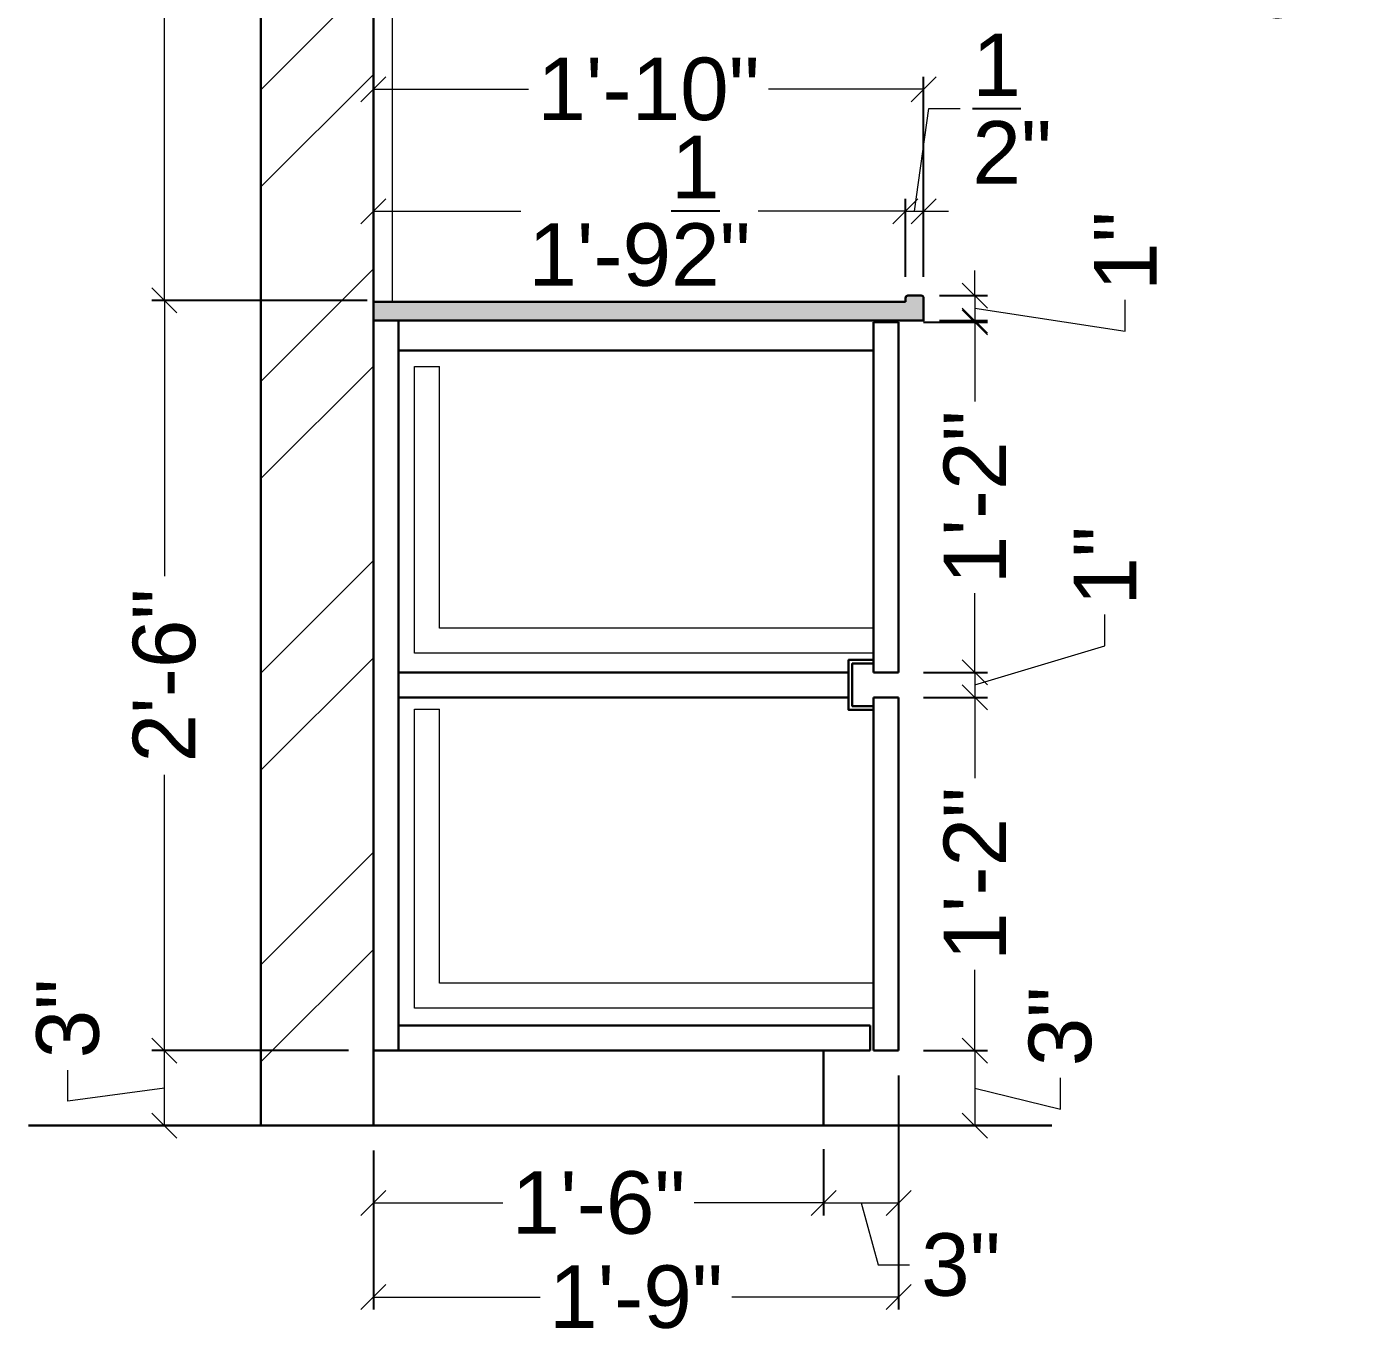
# Model space of a CAD drawing. Header units: millimetres. Extents: x 56222 to 3066687, y -650199 to -121287.
# Drawn here: x 135300.3 to 135354.1, y -184706.4 to -184653.9 of the extents above; entities that cross this region are included whole.
import ezdxf
from ezdxf import colors
from ezdxf.entities.mleader import LeaderData, LeaderLine
from ezdxf.math import Vec2, Vec3

# ---------------------------------------------------------------- set-up
doc = ezdxf.new("R2010")
doc.units = ezdxf.units.MM
doc.header["$MEASUREMENT"] = 0
doc.header["$PDMODE"] = 35
doc.linetypes.add('DASHED', pattern=[0.75, 0.5, -0.25])
doc.layers.get('Defpoints').update_dxf_attribs({"color": 220})
for name, color, linetype, lineweight in [('COLUMN', 1, 'Continuous', 30), ('dim05', 1, 'Continuous', 13), ('FURNITURE', 32, 'Continuous', 9), ('furniture dimensions', 1, 'DASHED', 0), ('hatch-wall', 8, 'Continuous', 9), ('Text', 7, 'Continuous', 15), ('wall', 7, 'Continuous', 30), ('XX~SLAB ( BEAM )~ ( DIM )', 7, 'Continuous', 9)]:
    doc.layers.add(name, color=color, linetype=linetype, lineweight=lineweight)
doc.styles.add('Arial', font='arial.ttf')
doc.styles.get("Standard").update_dxf_attribs({"font": 'arial.ttf', "height": 6})
doc.styles.add('style4', font='ARIALN.TTF')
doc.dimstyles.new('ISO-25', dxfattribs={"dimtxt": 2.5, "dimasz": 1, "dimexe": 0.5, "dimexo": 1, "dimtad": 0, "dimdec": 1, "dimlunit": 4, "dimtxsty": 'Standard', "dimblk": 'OBLIQUE', "dimcen": 2.5, "dimclrd": 1, "dimclre": 1, "dimclrt": 5, "dimadec": 0, "dimazin": 0, "dimtfac": 1, "dimtdec": 1, "dimtmove": 0, "dimatfit": 3, "dimfxl": 1, "dimlwd": -1, "dimarcsym": 0})

# ---------------------------------------------------------------- blocks, each defined once
blk = doc.blocks.new('_Oblique')
at = {"layer": 'wall', "color": 0, "lineweight": -2}
blk.add_line((-0.5, -0.5), (0.5, 0.5), dxfattribs=at)
blk = doc.blocks.new('*D481')
at = {"layer": 'Defpoints', "color": 0, "lineweight": 30, "transparency": 16777216}
for p in [(135305.755, -184694.854), (135314.112, -184694.854), (135314.112, -184697.854)]:
    blk.add_point(p, dxfattribs=at)
at = {"layer": 'dim05', "color": 1, "linetype": 'Continuous', "lineweight": -2, "transparency": 16777216}
for p, q in [((135313.112, -184694.854), (135305.255, -184694.854)), ((135313.112, -184697.854), (135305.255, -184697.854))]:
    blk.add_line(p, q, dxfattribs=at)
at = {"layer": 'dim05', "color": 1, "linetype": 'Continuous', "transparency": 16777216}
for p, q in [((135305.755, -184697.854), (135305.755, -184694.854)), ((135301.897, -184696.886), (135301.897, -184695.636)), ((135305.755, -184696.354), (135301.897, -184696.886))]:
    blk.add_line(p, q, dxfattribs=at)
at = {"layer": 'dim05', "color": 1, "transparency": 16777216}
for p, rotation in [((135305.755, -184694.854), 90), ((135305.755, -184697.854), 270)]:
    blk.add_blockref('_Oblique', p, dxfattribs=dict(at, rotation=rotation))
at = {"layer": 'dim05', "color": 5, "lineweight": 25, "transparency": 16777216, "insert": (135301.897, -184693.575), "char_height": 2.5, "attachment_point": 5, "rotation": 90, "style": 'Arial'}
blk.add_mtext('3"', dxfattribs=at)
blk = doc.blocks.new('*D482')
at = {"layer": 'Defpoints', "color": 0, "lineweight": 30, "transparency": 16777216}
for p in [(135305.755, -184664.854), (135314.112, -184664.854), (135314.112, -184694.854)]:
    blk.add_point(p, dxfattribs=at)
at = {"layer": 'dim05', "color": 1, "linetype": 'Continuous', "lineweight": -2, "transparency": 16777216}
for p, q in [((135313.112, -184664.854), (135305.255, -184664.854)), ((135313.112, -184694.854), (135305.255, -184694.854))]:
    blk.add_line(p, q, dxfattribs=at)
at = {"layer": 'dim05', "color": 1, "linetype": 'Continuous', "transparency": 16777216}
for p, q in [((135305.755, -184664.854), (135305.755, -184675.885)), ((135305.755, -184694.854), (135305.755, -184683.823))]:
    blk.add_line(p, q, dxfattribs=at)
at = {"layer": 'dim05', "color": 1, "transparency": 16777216}
for p, rotation in [((135305.755, -184664.854), 90), ((135305.755, -184694.854), 270)]:
    blk.add_blockref('_Oblique', p, dxfattribs=dict(at, rotation=rotation))
at = {"layer": 'dim05', "color": 5, "lineweight": 25, "transparency": 16777216, "insert": (135305.755, -184679.854), "char_height": 2.5, "attachment_point": 5, "rotation": 90, "style": 'Arial'}
blk.add_mtext('2\'-6"', dxfattribs=at)
blk = doc.blocks.new('*D483')
at = {"layer": 'Defpoints', "color": 0, "lineweight": 30, "transparency": 16777216}
for p in [(135305.755, -184632.635), (135314.112, -184632.635), (135314.862, -184664.854)]:
    blk.add_point(p, dxfattribs=at)
at = {"layer": 'dim05', "color": 1, "linetype": 'Continuous', "lineweight": -2, "transparency": 16777216}
for p, q in [((135313.112, -184632.635), (135305.255, -184632.635)), ((135313.862, -184664.854), (135305.255, -184664.854))]:
    blk.add_line(p, q, dxfattribs=at)
at = {"layer": 'dim05', "color": 1, "linetype": 'Continuous', "transparency": 16777216}
for p, q in [((135305.755, -184632.635), (135305.755, -184644.775)), ((135305.755, -184664.854), (135305.755, -184652.714))]:
    blk.add_line(p, q, dxfattribs=at)
at = {"layer": 'dim05', "color": 1, "transparency": 16777216}
for p, rotation in [((135305.755, -184632.635), 90), ((135305.755, -184664.854), 270)]:
    blk.add_blockref('_Oblique', p, dxfattribs=dict(at, rotation=rotation))
at = {"layer": 'dim05', "color": 5, "lineweight": 25, "transparency": 16777216, "insert": (135305.755, -184648.744), "char_height": 2.5, "attachment_point": 5, "rotation": 90, "style": 'Arial'}
blk.add_mtext('2\'-8"', dxfattribs=at)
blk = doc.blocks.new('*D487')
at = {"layer": 'Defpoints', "color": 0, "lineweight": 30, "transparency": 16777216}
for p in [(135314.112, -184697.854), (135332.112, -184697.8, -0.129), (135332.112, -184700.951)]:
    blk.add_point(p, dxfattribs=at)
at = {"layer": 'dim05', "color": 1, "linetype": 'Continuous', "lineweight": -2, "transparency": 16777216}
for p, q in [((135314.112, -184698.854), (135314.112, -184701.451)), ((135332.112, -184698.8), (135332.112, -184701.451))]:
    blk.add_line(p, q, dxfattribs=at)
at = {"layer": 'dim05', "color": 1, "linetype": 'Continuous', "transparency": 16777216}
for p, q in [((135314.112, -184700.951), (135319.282, -184700.951)), ((135332.112, -184700.951), (135326.942, -184700.951))]:
    blk.add_line(p, q, dxfattribs=at)
at = {"layer": 'dim05', "color": 1, "transparency": 16777216, "rotation": 180}
blk.add_blockref('_Oblique', (135314.112, -184700.951), dxfattribs=at)
at = {"layer": 'dim05', "color": 1, "transparency": 16777216}
blk.add_blockref('_Oblique', (135332.112, -184700.951), dxfattribs=at)
at = {"layer": 'dim05', "color": 5, "lineweight": 25, "transparency": 16777216, "insert": (135323.112, -184700.951), "char_height": 2.5, "attachment_point": 5, "style": 'Arial'}
blk.add_mtext('1\'-6"', dxfattribs=at)
blk = doc.blocks.new('*D488')
at = {"layer": 'Defpoints', "color": 0, "lineweight": 30, "transparency": 16777216}
for p in [(135335.112, -184694.854, -0.129), (135332.112, -184697.8, -0.129), (135335.112, -184700.951)]:
    blk.add_point(p, dxfattribs=at)
at = {"layer": 'dim05', "color": 1, "linetype": 'Continuous', "lineweight": -2, "transparency": 16777216}
for p, q in [((135335.112, -184695.854), (135335.112, -184701.451)), ((135332.112, -184698.8), (135332.112, -184701.451))]:
    blk.add_line(p, q, dxfattribs=at)
at = {"layer": 'dim05', "color": 1, "linetype": 'Continuous', "transparency": 16777216}
for p, q in [((135332.112, -184700.951), (135335.112, -184700.951)), ((135333.612, -184700.951), (135334.295, -184703.431)), ((135334.295, -184703.431), (135335.545, -184703.431))]:
    blk.add_line(p, q, dxfattribs=at)
at = {"layer": 'dim05', "color": 1, "transparency": 16777216, "rotation": 180}
blk.add_blockref('_Oblique', (135332.112, -184700.951), dxfattribs=at)
at = {"layer": 'dim05', "color": 1, "transparency": 16777216}
blk.add_blockref('_Oblique', (135335.112, -184700.951), dxfattribs=at)
at = {"layer": 'dim05', "color": 5, "lineweight": 25, "transparency": 16777216, "insert": (135337.606, -184703.431), "char_height": 2.5, "attachment_point": 5, "style": 'Arial'}
blk.add_mtext('3"', dxfattribs=at)
blk = doc.blocks.new('*D374')
at = {"layer": 'Defpoints', "color": 0, "lineweight": 30, "transparency": 16777216}
for p in [(135335.39, -184661.285), (135314.112, -184664.854), (135335.39, -184664.908, -0.129)]:
    blk.add_point(p, dxfattribs=at)
at = {"layer": 'dim05', "color": 1, "linetype": 'Continuous', "lineweight": -2, "transparency": 16777216}
for p, q in [((135314.112, -184663.854), (135314.112, -184660.785)), ((135335.39, -184663.908), (135335.39, -184660.785))]:
    blk.add_line(p, q, dxfattribs=at)
at = {"layer": 'dim05', "color": 1, "linetype": 'Continuous', "transparency": 16777216}
for p, q in [((135314.112, -184661.285), (135320.01, -184661.285)), ((135335.39, -184661.285), (135329.493, -184661.285))]:
    blk.add_line(p, q, dxfattribs=at)
at = {"layer": 'dim05', "color": 1, "transparency": 16777216, "rotation": 180}
blk.add_blockref('_Oblique', (135314.112, -184661.285), dxfattribs=at)
at = {"layer": 'dim05', "color": 1, "transparency": 16777216}
blk.add_blockref('_Oblique', (135335.39, -184661.285), dxfattribs=at)
at = {"layer": 'dim05', "color": 5, "lineweight": 25, "transparency": 16777216, "insert": (135324.751, -184661.285), "char_height": 2.5, "attachment_point": 5, "style": 'Arial'}
blk.add_mtext('1\'-9{\\H1x;\\S1/2;}"', dxfattribs=at)
blk = doc.blocks.new('*D375')
at = {"layer": 'Defpoints', "color": 0, "lineweight": 30, "transparency": 16777216}
for p in [(135336.112, -184661.285), (135335.389, -184664.908, -0.129), (135336.112, -184664.908, -0.129)]:
    blk.add_point(p, dxfattribs=at)
at = {"layer": 'dim05', "color": 1, "linetype": 'Continuous', "transparency": 16777216}
for p, q in [((135335.751, -184661.285), (135336.33, -184657.181)), ((135336.33, -184657.181), (135337.58, -184657.181)), ((135335.389, -184661.285), (135334.389, -184661.285)), ((135335.389, -184661.285), (135336.112, -184661.285)), ((135335.389, -184661.285), (135336.112, -184661.285)), ((135336.112, -184661.285), (135337.112, -184661.285))]:
    blk.add_line(p, q, dxfattribs=at)
at = {"layer": 'dim05', "color": 1, "linetype": 'Continuous', "lineweight": -2, "transparency": 16777216}
for p, q in [((135335.389, -184663.908), (135335.389, -184660.785)), ((135336.112, -184663.908), (135336.112, -184660.785))]:
    blk.add_line(p, q, dxfattribs=at)
at = {"layer": 'dim05', "color": 1, "transparency": 16777216}
blk.add_blockref('_Oblique', (135335.389, -184661.285), dxfattribs=at)
at = {"layer": 'dim05', "color": 1, "transparency": 16777216, "rotation": 180}
blk.add_blockref('_Oblique', (135336.112, -184661.285), dxfattribs=at)
at = {"layer": 'dim05', "color": 5, "lineweight": 25, "transparency": 16777216, "insert": (135339.655, -184657.181), "char_height": 2.5, "attachment_point": 5, "style": 'Arial'}
blk.add_mtext('{\\H1x;\\S1/2;}"', dxfattribs=at)
blk = doc.blocks.new('*D376')
at = {"layer": 'Defpoints', "color": 0, "lineweight": 30, "transparency": 16777216}
for p in [(135336.112, -184656.407), (135314.112, -184659.275), (135336.112, -184664.908, -0.129)]:
    blk.add_point(p, dxfattribs=at)
at = {"layer": 'dim05', "color": 1, "linetype": 'Continuous', "lineweight": -2, "transparency": 16777216}
for p, q in [((135314.112, -184658.275), (135314.112, -184655.907)), ((135336.112, -184663.908), (135336.112, -184655.907))]:
    blk.add_line(p, q, dxfattribs=at)
at = {"layer": 'dim05', "color": 1, "linetype": 'Continuous', "transparency": 16777216}
for p, q in [((135314.112, -184656.407), (135320.311, -184656.407)), ((135336.112, -184656.407), (135329.914, -184656.407))]:
    blk.add_line(p, q, dxfattribs=at)
at = {"layer": 'dim05', "color": 1, "transparency": 16777216, "rotation": 180}
blk.add_blockref('_Oblique', (135314.112, -184656.407), dxfattribs=at)
at = {"layer": 'dim05', "color": 1, "transparency": 16777216}
blk.add_blockref('_Oblique', (135336.112, -184656.407), dxfattribs=at)
at = {"layer": 'dim05', "color": 5, "lineweight": 25, "transparency": 16777216, "insert": (135325.112, -184656.407), "char_height": 2.5, "attachment_point": 5, "style": 'Arial'}
blk.add_mtext('1\'-10"', dxfattribs=at)
blk = doc.blocks.new('*D377')
at = {"layer": 'Defpoints', "color": 0, "lineweight": 30, "transparency": 16777216}
for p in [(135335.751, -184664.658, -0.129), (135335.751, -184665.658, -0.127), (135338.163, -184665.658)]:
    blk.add_point(p, dxfattribs=at)
at = {"layer": 'dim05', "color": 1, "linetype": 'Continuous', "transparency": 16777216}
for p, q in [((135338.163, -184664.658), (135338.163, -184663.658)), ((135338.163, -184664.658), (135338.163, -184665.658)), ((135338.163, -184664.658), (135338.163, -184665.658)), ((135344.181, -184666.077), (135344.181, -184664.827)), ((135338.163, -184665.158), (135344.181, -184666.077)), ((135338.163, -184665.658), (135338.163, -184666.658))]:
    blk.add_line(p, q, dxfattribs=at)
at = {"layer": 'dim05', "color": 1, "linetype": 'Continuous', "lineweight": -2, "transparency": 16777216}
for p, q in [((135336.751, -184664.658), (135338.663, -184664.658)), ((135336.751, -184665.658), (135338.663, -184665.658))]:
    blk.add_line(p, q, dxfattribs=at)
at = {"layer": 'dim05', "color": 1, "transparency": 16777216}
for p, rotation in [((135338.163, -184664.658), 270), ((135338.163, -184665.658), 90)]:
    blk.add_blockref('_Oblique', p, dxfattribs=dict(at, rotation=rotation))
at = {"layer": 'dim05', "color": 5, "lineweight": 25, "transparency": 16777216, "insert": (135344.181, -184662.883), "char_height": 2.5, "attachment_point": 5, "rotation": 90, "style": 'Arial'}
blk.add_mtext('1"', dxfattribs=at)
blk = doc.blocks.new('*D378')
at = {"layer": 'Defpoints', "color": 0, "lineweight": 30, "transparency": 16777216}
for p in [(135335.112, -184665.727, -0.129), (135335.112, -184679.729), (135338.163, -184679.729)]:
    blk.add_point(p, dxfattribs=at)
at = {"layer": 'dim05', "color": 1, "linetype": 'Continuous', "lineweight": -2, "transparency": 16777216}
for p, q in [((135336.112, -184665.727), (135338.663, -184665.727)), ((135336.112, -184679.729), (135338.663, -184679.729))]:
    blk.add_line(p, q, dxfattribs=at)
at = {"layer": 'dim05', "color": 1, "linetype": 'Continuous', "transparency": 16777216}
for p, q in [((135338.163, -184665.727), (135338.163, -184668.898)), ((135338.163, -184679.729), (135338.163, -184676.558))]:
    blk.add_line(p, q, dxfattribs=at)
at = {"layer": 'dim05', "color": 1, "transparency": 16777216}
for p, rotation in [((135338.163, -184665.727), 90), ((135338.163, -184679.729), 270)]:
    blk.add_blockref('_Oblique', p, dxfattribs=dict(at, rotation=rotation))
at = {"layer": 'dim05', "color": 5, "lineweight": 25, "transparency": 16777216, "insert": (135338.163, -184672.728), "char_height": 2.5, "attachment_point": 5, "rotation": 90, "style": 'Arial'}
blk.add_mtext('1\'-2"', dxfattribs=at)
blk = doc.blocks.new('*D379')
at = {"layer": 'Defpoints', "color": 0, "lineweight": 30, "transparency": 16777216}
for p in [(135335.112, -184679.729), (135335.112, -184680.729), (135338.163, -184680.729)]:
    blk.add_point(p, dxfattribs=at)
at = {"layer": 'dim05', "color": 1, "linetype": 'Continuous', "transparency": 16777216}
for p, q in [((135343.366, -184678.668), (135343.366, -184677.418)), ((135338.163, -184680.229), (135343.366, -184678.668)), ((135338.163, -184679.729), (135338.163, -184678.729)), ((135338.163, -184679.729), (135338.163, -184680.729)), ((135338.163, -184679.729), (135338.163, -184680.729)), ((135338.163, -184680.729), (135338.163, -184681.729))]:
    blk.add_line(p, q, dxfattribs=at)
at = {"layer": 'dim05', "color": 1, "linetype": 'Continuous', "lineweight": -2, "transparency": 16777216}
for p, q in [((135336.112, -184679.729), (135338.663, -184679.729)), ((135336.112, -184680.729), (135338.663, -184680.729))]:
    blk.add_line(p, q, dxfattribs=at)
at = {"layer": 'dim05', "color": 1, "transparency": 16777216}
for p, rotation in [((135338.163, -184679.729), 270), ((135338.163, -184680.729), 90)]:
    blk.add_blockref('_Oblique', p, dxfattribs=dict(at, rotation=rotation))
at = {"layer": 'dim05', "color": 5, "lineweight": 25, "transparency": 16777216, "insert": (135343.366, -184675.474), "char_height": 2.5, "attachment_point": 5, "rotation": 90, "style": 'Arial'}
blk.add_mtext('1"', dxfattribs=at)
blk = doc.blocks.new('*D380')
at = {"layer": 'Defpoints', "color": 0, "lineweight": 30, "transparency": 16777216}
for p in [(135335.112, -184680.729), (135335.112, -184694.854, -0.129), (135338.163, -184694.854)]:
    blk.add_point(p, dxfattribs=at)
at = {"layer": 'dim05', "color": 1, "linetype": 'Continuous', "lineweight": -2, "transparency": 16777216}
for p, q in [((135336.112, -184680.729), (135338.663, -184680.729)), ((135336.112, -184694.854), (135338.663, -184694.854))]:
    blk.add_line(p, q, dxfattribs=at)
at = {"layer": 'dim05', "color": 1, "linetype": 'Continuous', "transparency": 16777216}
for p, q in [((135338.163, -184680.729), (135338.163, -184683.961)), ((135338.163, -184694.854), (135338.163, -184691.621))]:
    blk.add_line(p, q, dxfattribs=at)
at = {"layer": 'dim05', "color": 1, "transparency": 16777216}
for p, rotation in [((135338.163, -184680.729), 90), ((135338.163, -184694.854), 270)]:
    blk.add_blockref('_Oblique', p, dxfattribs=dict(at, rotation=rotation))
at = {"layer": 'dim05', "color": 5, "lineweight": 25, "transparency": 16777216, "insert": (135338.163, -184687.791), "char_height": 2.5, "attachment_point": 5, "rotation": 90, "style": 'Arial'}
blk.add_mtext('1\'-2"', dxfattribs=at)
blk = doc.blocks.new('*D381')
at = {"layer": 'Defpoints', "color": 0, "lineweight": 30, "transparency": 16777216}
for p in [(135335.112, -184694.854, -0.129), (135335.112, -184697.854), (135338.163, -184697.854)]:
    blk.add_point(p, dxfattribs=at)
at = {"layer": 'dim05', "color": 1, "linetype": 'Continuous', "lineweight": -2, "transparency": 16777216}
for p, q in [((135336.112, -184694.854), (135338.663, -184694.854)), ((135336.112, -184697.854), (135338.663, -184697.854))]:
    blk.add_line(p, q, dxfattribs=at)
at = {"layer": 'dim05', "color": 1, "linetype": 'Continuous', "transparency": 16777216}
for p, q in [((135338.163, -184694.854), (135338.163, -184697.854)), ((135341.583, -184697.203), (135341.583, -184695.953)), ((135338.163, -184696.354), (135341.583, -184697.203))]:
    blk.add_line(p, q, dxfattribs=at)
at = {"layer": 'dim05', "color": 1, "transparency": 16777216}
for p, rotation in [((135338.163, -184694.854), 90), ((135338.163, -184697.854), 270)]:
    blk.add_blockref('_Oblique', p, dxfattribs=dict(at, rotation=rotation))
at = {"layer": 'dim05', "color": 5, "lineweight": 25, "transparency": 16777216, "insert": (135341.583, -184693.892), "char_height": 2.5, "attachment_point": 5, "rotation": 90, "style": 'Arial'}
blk.add_mtext('3"', dxfattribs=at)
blk = doc.blocks.new('*D397')
at = {"layer": 'Defpoints', "color": 0, "lineweight": 30, "transparency": 16777216}
for p in [(135335.112, -184694.854, -0.129), (135314.112, -184697.854), (135335.112, -184704.716)]:
    blk.add_point(p, dxfattribs=at)
at = {"layer": 'dim05', "color": 1, "linetype": 'Continuous', "lineweight": -2, "transparency": 16777216}
for p, q in [((135335.112, -184695.854), (135335.112, -184705.216)), ((135314.112, -184698.854), (135314.112, -184705.216))]:
    blk.add_line(p, q, dxfattribs=at)
at = {"layer": 'dim05', "color": 1, "linetype": 'Continuous', "transparency": 16777216}
for p, q in [((135314.112, -184704.716), (135320.782, -184704.716)), ((135335.112, -184704.716), (135328.442, -184704.716))]:
    blk.add_line(p, q, dxfattribs=at)
at = {"layer": 'dim05', "color": 1, "transparency": 16777216, "rotation": 180}
blk.add_blockref('_Oblique', (135314.112, -184704.716), dxfattribs=at)
at = {"layer": 'dim05', "color": 1, "transparency": 16777216}
blk.add_blockref('_Oblique', (135335.112, -184704.716), dxfattribs=at)
at = {"layer": 'dim05', "color": 5, "lineweight": 25, "transparency": 16777216, "insert": (135324.612, -184704.716), "char_height": 2.5, "attachment_point": 5, "style": 'Arial'}
blk.add_mtext('1\'-9"', dxfattribs=at)

msp = doc.modelspace()

# ---------------------------------------------------------------- hatches: boundary and pattern name
at = {"layer": 'furniture dimensions', "lineweight": 30, "true_color": 0x939598}
h = msp.add_hatch(color=252, dxfattribs=at)
h.dxf.hatch_style = 1
h.paths.add_polyline_path([(135336.112, -184664.758, 0.416383), (135336.011, -184664.658), (135335.49, -184664.658, 0.413345), (135335.39, -184664.758), (135335.39, -184665.159), (135336.112, -184665.159)])
at = {"layer": 'furniture dimensions', "true_color": 0x939598}
h = msp.add_hatch(color=252, dxfattribs=at)
h.dxf.hatch_style = 1
h.paths.add_polyline_path([(135314.112, -184665.658), (135314.112, -184664.908), (135336.112, -184664.908), (135336.112, -184665.658)])
at = {"layer": 'hatch-wall'}
h = msp.add_hatch(dxfattribs=at)
h.set_pattern_fill('ANSI32', color=256, scale=22)
h.set_pattern_definition([(45, (7075.376, -201514.976), (-5.83363094, 5.83363094), []), (45, (7079.265, -201514.976), (-5.83363094, 5.83363094), [])])
h.paths.add_polyline_path([(135314.106, -184588.854), (135309.618, -184588.854), (135309.625, -184697.854), (135314.112, -184697.854)])

# ---------------------------------------------------------------- linework, layer by layer
at = {"layer": 'COLUMN'}
msp.add_line((135300.321, -184697.854), (135341.243, -184697.854), dxfattribs=at)
at = {"layer": 'FURNITURE', "lineweight": 30}
for p, q in [((135314.112, -184664.854), (135314.112, -184697.8)), ((135335.39, -184664.908, -0.129), (135314.112, -184664.908)), ((135336.112, -184664.908, -0.129), (135336.112, -184665.407, -0.129)), ((135336.112, -184665.658, -0.129), (135314.112, -184665.658)), ((135336.112, -184665.658, -0.129), (135314.112, -184665.658)), ((135315.112, -184694.854), (135315.112, -184665.658)), ((135334.112, -184665.727, -0.141), (135334.112, -184679.729)), ((135334.112, -184665.727, -0.129), (135335.112, -184665.727, -0.129)), ((135335.112, -184665.727, -0.141), (135335.112, -184679.729)), ((135315.112, -184666.854), (135334.112, -184666.854, -0.137)), ((135333.112, -184679.729), (135315.112, -184679.729, 0.129)), ((135335.112, -184679.729), (135334.112, -184679.729)), ((135333.112, -184680.729), (135315.112, -184680.729, 0.129)), ((135334.112, -184680.729), (135334.112, -184694.854, -0.129)), ((135334.112, -184681.859), (135334.112, -184680.729)), ((135335.112, -184680.729), (135334.112, -184680.729)), ((135335.112, -184680.729), (135335.112, -184694.854, -0.129)), ((135333.973, -184693.854, -0.129), (135315.112, -184693.854)), ((135333.973, -184693.854, -0.129), (135333.973, -184694.854, -0.129)), ((135314.112, -184694.854), (135333.973, -184694.854, -0.129)), ((135332.112, -184694.854, -0.129), (135332.112, -184697.854, -0.129)), ((135334.112, -184694.854, -0.129), (135335.112, -184694.854, -0.129)), ((135332.112, -184697.854, -0.129), (135314.112, -184697.854))]:
    msp.add_line(p, q, dxfattribs=at)
at = {"layer": 'FURNITURE', "lineweight": 30, "ltscale": 0.4}
msp.add_line((135335.49, -184664.658, -0.129), (135336.013, -184664.658, -0.129), dxfattribs=at)
at = {"layer": 'FURNITURE', "linetype": 'ByBlock', "lineweight": 30}
msp.add_line((135336.112, -184665.658, -0.129), (135336.112, -184664.908, -0.129), dxfattribs=at)
at = {"layer": 'FURNITURE'}
for p, q in [((135315.757, -184667.499), (135316.757, -184667.499)), ((135315.757, -184678.967, 0.129), (135315.757, -184667.499)), ((135316.757, -184677.967, 0.129), (135316.757, -184667.499)), ((135334.112, -184677.966), (135316.757, -184677.967, 0.129)), ((135334.112, -184678.966), (135315.757, -184678.967, 0.129)), ((135315.757, -184681.2, 0.129), (135316.757, -184681.2, 0.129)), ((135315.757, -184693.159), (135315.757, -184681.2, 0.129)), ((135316.757, -184692.159), (135316.757, -184681.2, 0.129)), ((135334.112, -184692.158, -0.129), (135316.757, -184692.159)), ((135334.112, -184693.158, -0.129), (135315.757, -184693.159))]:
    msp.add_line(p, q, dxfattribs=at)
at = {"layer": 'FURNITURE', "lineweight": 30, "ltscale": 0.4, "elevation": -0.129}
msp.add_lwpolyline([(135335.39, -184664.908), (135335.39, -184664.758, -0.414214), (135335.49, -184664.658), (135336.012, -184664.658, -0.414214), (135336.112, -184664.758), (135336.112, -184665.658), (135334.163, -184665.658)], format="xyb", dxfattribs=at)
at = {"layer": 'FURNITURE', "lineweight": 30}
for points in [[(135334.112, -184681.079), (135334.112, -184681.229), (135333.112, -184681.229), (135333.112, -184679.229), (135334.112, -184679.229), (135334.112, -184679.379)], [(135334.112, -184681.079), (135333.262, -184681.079), (135333.262, -184679.379), (135334.112, -184679.379)]]:
    msp.add_lwpolyline(points, dxfattribs=at)
at = {"layer": 'XX~SLAB ( BEAM )~ ( DIM )', "color": 242, "lineweight": 15, "true_color": 0xcd2027}
msp.add_line((135314.862, -184641.799), (135314.862, -184664.854), dxfattribs=at)
at = {"layer": 'XX~SLAB ( BEAM )~ ( DIM )', "lineweight": 30}
msp.add_lwpolyline([(135314.112, -184697.854), (135309.612, -184697.854), (135309.612, -184588.854), (135314.112, -184588.854)], close=True, dxfattribs=at)

# ---------------------------------------------------------------- dimensions: what is measured, and where the dimension line sits
at = {"layer": 'dim05', "color": 27, "lineweight": 25, "true_color": 0x7d5120}
for base, p1, p2, override, picture, middle in [((135305.755, -184632.635), (135314.862, -184664.854), (135314.112, -184632.635), {"dimtxsty": 'Arial'}, '*D483', (135305.755, -184648.744)), ((135305.755, -184664.854), (135314.112, -184694.854), (135314.112, -184664.854), {"dimtxsty": 'Arial'}, '*D482', (135305.755, -184679.854)), ((135338.163, -184679.729), (135335.112, -184665.727, -0.129), (135335.112, -184679.729), {"dimtxsty": 'Arial', "dimtmove": 1}, '*D378', (135338.163, -184672.728)), ((135338.163, -184680.729), (135335.112, -184679.729), (135335.112, -184680.729), {"dimtxsty": 'Arial', "dimtmove": 1}, '*D379', (135343.366, -184676.793)), ((135338.163, -184694.854), (135335.112, -184680.729), (135335.112, -184694.854, -0.129), {"dimtxsty": 'Arial', "dimtmove": 1}, '*D380', (135338.163, -184687.791))]:
    dim = msp.add_linear_dim(base=base, p1=p1, p2=p2, angle=90, dimstyle='ISO-25', override=override, dxfattribs=at)
    dim.commit()
    dim.dimension.update_dxf_attribs({"geometry": picture, "text_midpoint": middle})
for base, p1, p2, picture, middle in [((135336.112, -184661.285), (135335.389, -184664.908, -0.129), (135336.112, -184664.908, -0.129), '*D375', (135338.205, -184657.181)), ((135335.112, -184700.951), (135332.112, -184697.8, -0.129), (135335.112, -184694.854, -0.129), '*D488', (135336.17, -184703.431))]:
    dim = msp.add_linear_dim(base=base, p1=p1, p2=p2, dimstyle='ISO-25', override={"dimtxsty": 'Arial', "dimtmove": 1}, dxfattribs=at)
    dim.commit()
    dim.dimension.update_dxf_attribs({"geometry": picture, "text_midpoint": middle, "dimtype": 160})
for base, p1, p2, picture, middle in [((135336.112, -184656.407), (135314.112, -184659.275), (135336.112, -184664.908, -0.129), '*D376', (135325.112, -184656.407)), ((135335.39, -184661.285), (135314.112, -184664.854), (135335.39, -184664.908, -0.129), '*D374', (135324.751, -184661.285)), ((135335.112, -184704.716), (135314.112, -184697.854), (135335.112, -184694.854, -0.129), '*D397', (135324.612, -184704.716)), ((135332.112, -184700.951), (135314.112, -184697.854), (135332.112, -184697.8, -0.129), '*D487', (135323.112, -184700.951))]:
    dim = msp.add_linear_dim(base=base, p1=p1, p2=p2, dimstyle='ISO-25', override={"dimtxsty": 'Arial'}, dxfattribs=at)
    dim.commit()
    dim.dimension.update_dxf_attribs({"geometry": picture, "text_midpoint": middle})
for base, p1, p2, picture, middle in [((135338.163, -184665.658), (135335.751, -184664.658, -0.129), (135335.751, -184665.658, -0.127), '*D377', (135344.181, -184664.202)), ((135305.755, -184694.854), (135314.112, -184697.854), (135314.112, -184694.854), '*D481', (135301.897, -184695.011)), ((135338.163, -184697.854), (135335.112, -184694.854, -0.129), (135335.112, -184697.854), '*D381', (135341.583, -184695.328))]:
    dim = msp.add_linear_dim(base=base, p1=p1, p2=p2, angle=90, dimstyle='ISO-25', override={"dimtxsty": 'Arial', "dimtmove": 1}, dxfattribs=at)
    dim.commit()
    dim.dimension.update_dxf_attribs({"geometry": picture, "text_midpoint": middle, "dimtype": 160})

# ---------------------------------------------------------------- leaders
at = {"layer": 'Text', "color": 1, "lineweight": 0, "ltscale": 20}
ml = msp.add_multileader_mtext('Standard', dxfattribs=at)
ml.set_content('Indirect light', color=1, style='style4')
ml.set_leader_properties()
ml.build(insert=Vec2(0, 0))
ml.multileader.update_dxf_attribs({"dogleg_length": 2.025, "arrow_head_size": 2})
ctx = ml.context
ctx.base_point, ctx.char_height, ctx.arrow_head_size, ctx.landing_gap_size, ctx.plane_origin = Vec3(135335.184, -184651.615), 3, 2, 0.4, Vec3(135283.259, -184642.023)
notes = []
notes.append((ctx, [(0, (1, 1, 0), (135327.219, -184651.615), (1, 0), 7.965, [(0, [(135318.413, -184641.234)], 0, [])])]))
ctx.mtext.insert = Vec3(135335.584, -184649.674)
for ctx, leaders in notes:
    for number, flags, end, landing, length, lines in leaders:
        leader = LeaderData()
        leader.index, (leader.has_last_leader_line, leader.has_dogleg_vector, leader.attachment_direction) = number, flags
        leader.last_leader_point, leader.dogleg_vector, leader.dogleg_length = Vec3(end), Vec3(landing), length
        for number, points, colour, breaks in lines:
            line = LeaderLine()
            line.index, line.vertices, line.color, line.breaks = number, Vec3.list(points), colors.encode_raw_color(colour), breaks
            leader.lines.append(line)
        ctx.leaders.append(leader)

doc.saveas('drawing.dxf')
